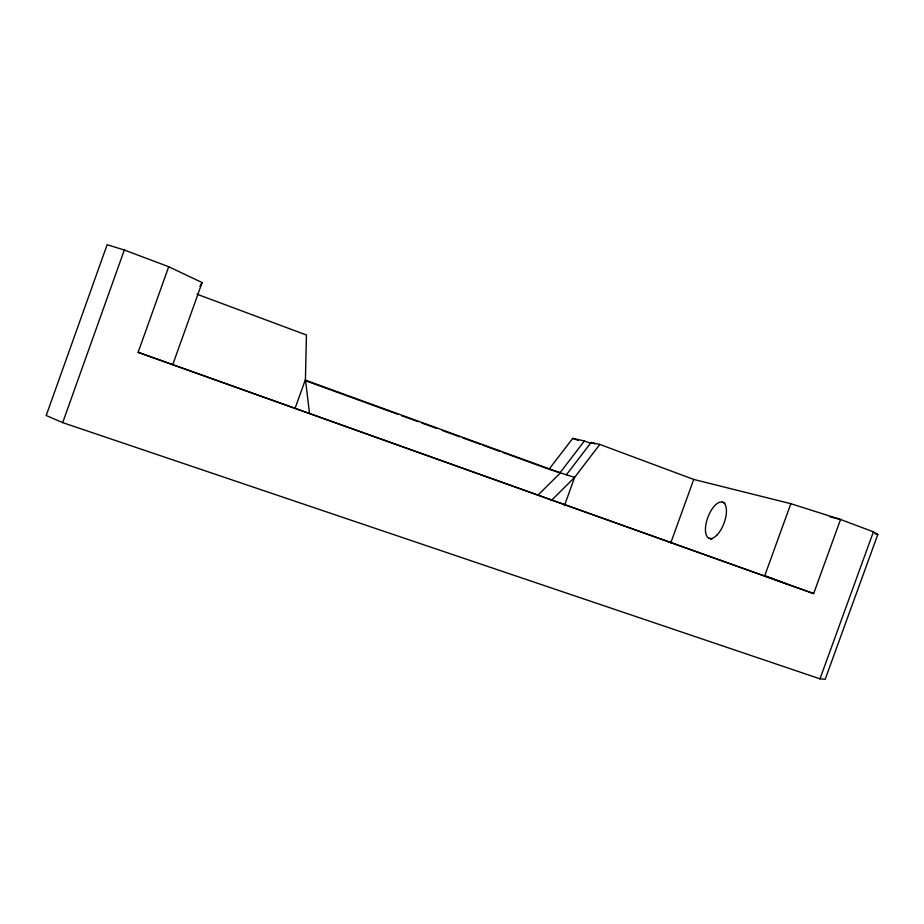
<?xml version="1.0" encoding="UTF-8"?>
<svg xmlns="http://www.w3.org/2000/svg" width="924" height="924" viewBox="0 0 924 924"><rect width="100%" height="100%" fill="white"/><g stroke="black" fill="none" stroke-linecap="round" stroke-linejoin="round"><path stroke-width="1.39" d="M309.482 413.236L305.44 379.464L306.433 335.019L196.939 294.19M566.4 474.774L591.106 442.469L599.826 444.421L693.739 479.441L790.84 503.696L840.551 519.484L873.399 531.843L877.8 534.476L825.178 679.29L819.992 678.84L62.693 422.626L124.324 250.023L168.722 266.724L202.102 282.582L172.927 364.16L173.285 364.876M829.937 516.782L840.551 519.484L813.651 593.589L138.126 352.321L168.722 266.724M295.264 407.819L305.44 379.464M564.437 505.624L574.624 477.385L599.826 444.421M670.778 542.908L693.739 479.441M790.84 503.696L764.772 575.617L786.855 584.014M819.992 678.84L873.399 531.843M199.93 286.278L202.102 282.582M591.141 443.485L584.384 440.967L572.73 438.369L549.041 469.265L574.624 477.385L551.224 500.6M560.048 472.753L584.384 440.967M538.253 494.848L560.441 472.88L305.705 380.249M875.005 533.749L877.8 534.476M124.324 250.023L107.149 244.71L46.2 415.5L62.693 422.626M138.126 352.321L813.651 593.589M709.262 538.322L711.896 539.269M305.625 380.78L397.586 414.206M401.64 415.684L417.867 421.575M421.922 423.053L436.798 428.459M442.203 430.422L459.794 436.821M462.497 437.803L480.076 444.19M482.778 445.172L500.358 451.57M503.06 452.552L547.689 468.768M722.383 502.113L725.005 503.083M591.106 442.469L595.137 443.97M572.73 438.369L578.112 440.367M717.267 534.719A19.265 8.593 -69.5 0 0 724.312 503.326A19.265 8.593 -69.5 0 0 706.259 522.707A19.265 8.593 -69.5 0 0 717.267 534.719"/></g></svg>
